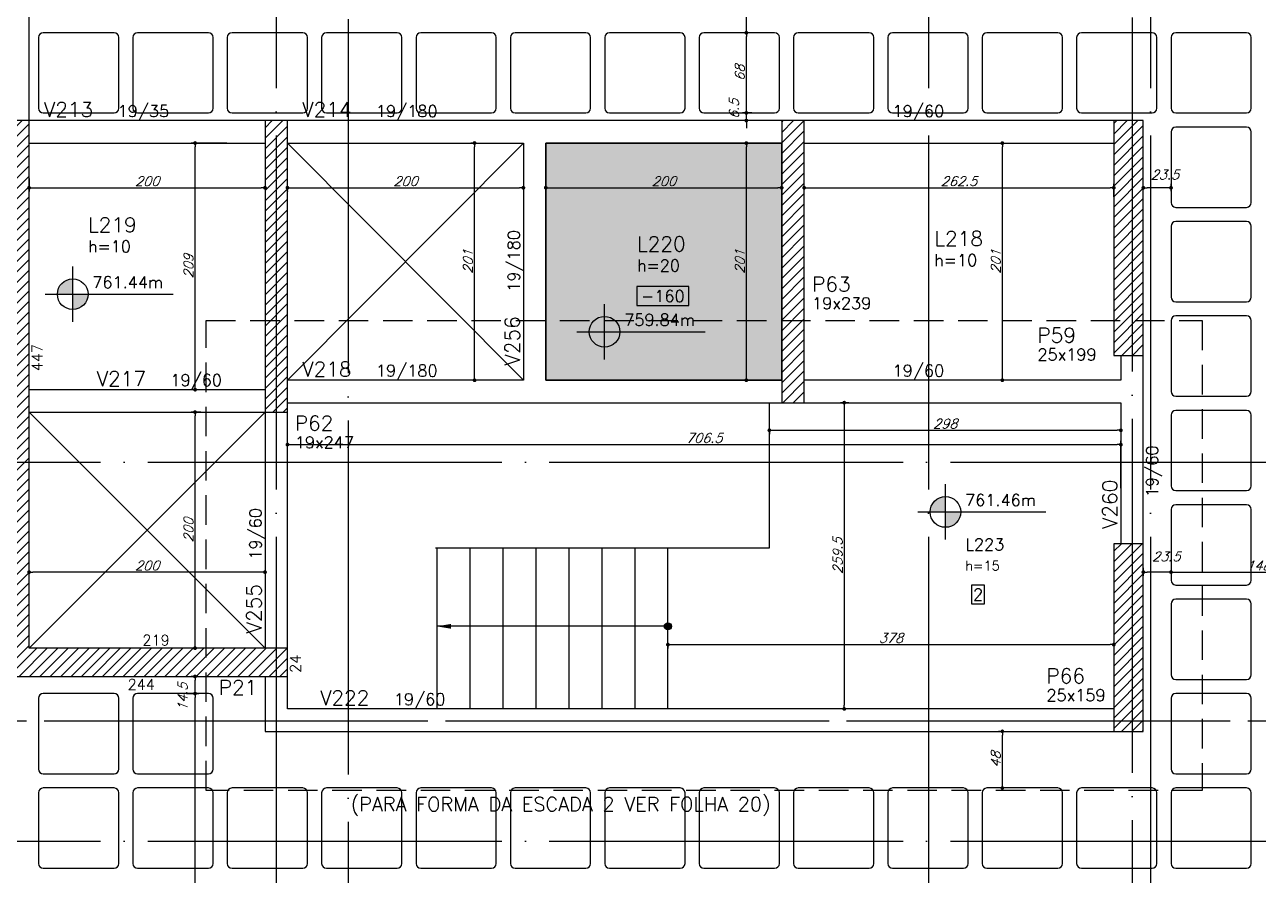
# Model space of a CAD drawing. Extents: x -4172 to 5483, y -2094 to 2406.
# Drawn here: x 1291 to 2337, y -146 to 575 of the extents above; entities that cross this region are included whole.
import ezdxf
from ezdxf.enums import TextEntityAlignment as Align

# ---------------------------------------------------------------- set-up
doc = ezdxf.new("R2010")
doc.units = 0
doc.header["$LTSCALE"] = 50
doc.header["$MEASUREMENT"] = 0
doc.linetypes.add('DASHED', pattern=[0.75, 0.5, -0.25])
doc.linetypes.add('EIXO', pattern=[6.8, 6, -0.4, 0, -0.4])
doc.layers.get('0').update_dxf_attribs({"linetype": 'CONTINUOUS'})
doc.layers.get('DEFPOINTS').update_dxf_attribs({"linetype": 'CONTINUOUS'})
for name, color, linetype in [('251', 5, 'CONTINUOUS'), ('F-AUX', 2, 'CONTINUOUS'), ('F-AUX-RED', 1, 'CONTINUOUS'), ('F-COTAS', 106, 'CONTINUOUS'), ('F-CUBETA', 1, 'CONTINUOUS'), ('F-DESNIVEL-8', 11, 'CONTINUOUS'), ('F-EIXO', 12, 'EIXO'), ('F-ESCADAS', 2, 'CONTINUOUS'), ('F-LAJES', 3, 'CONTINUOUS'), ('F-LAJES-DIM', 2, 'CONTINUOUS'), ('F-LAJES-NOME', 4, 'CONTINUOUS'), ('F-LAJES-R', 254, 'CONTINUOUS'), ('F-NÍVEL-PLANTA', 2, 'CONTINUOUS'), ('F-PILARES-DIM', 172, 'CONTINUOUS'), ('F-PILARES-HACH', 174, 'CONTINUOUS'), ('F-PILARES-NOME', 170, 'CONTINUOUS'), ('F-PILARES-S', 170, 'CONTINUOUS'), ('F-TEXTO', 6, 'CONTINUOUS'), ('F-VIGAS', 3, 'CONTINUOUS'), ('F-VIGAS-DIM', 2, 'CONTINUOUS'), ('F-VIGAS-NOME', 4, 'CONTINUOUS'), ('F-VÃO', 1, 'CONTINUOUS')]:
    doc.layers.add(name, color=color, linetype=linetype)
doc.styles.add('CP-TEXT-INCL', font='romans.shx', dxfattribs={"oblique": 20})
doc.styles.add('CP-TEXTO', font='romans.shx')
doc.styles.add('MCP', font='romans.shx')
doc.styles.add('ROMANS', font='romans.shx')
doc.dimstyles.new('CP-COTAS-50', dxfattribs={"dimscale": 0.64, "dimtxt": 12.5, "dimasz": 5, "dimexe": 5, "dimexo": 5, "dimgap": 2.5, "dimtad": 1, "dimdec": 1, "dimdsep": 46, "dimtxsty": 'CP-TEXT-INCL', "dimblk1": 'DOT', "dimblk2": 'DOT', "dimsah": 1, "dimcen": 9, "dimclrd": 256, "dimclre": 256, "dimclrt": 256, "dimadec": 0, "dimazin": 0, "dimtfac": 1, "dimtdec": 1, "dimtmove": 2, "dimatfit": 3, "dimldrblk": 'DOT', "dimfxl": 0, "dimtolj": 1, "dimarcsym": 0})

# ---------------------------------------------------------------- blocks, each defined once
blk = doc.blocks.new('_VAONER063650636500869008690')
at = {"layer": '251', "color": 1}
for p, q in [((30, 34), (-30, 34)), ((-34, 30), (-34, -30)), ((34, -30), (34, 30)), ((-30, -34), (30, -34))]:
    blk.add_line(p, q, dxfattribs=at)
for centre, start, end in [((-30, 30), 90, 180), ((30, 30), 0, 90), ((-30, -30), 180, 270), ((30, -30), 270, 0)]:
    blk.add_arc(centre, 4, start, end, dxfattribs=at)
blk = doc.blocks.new('*U5')
at = {"layer": 'F-LAJES-DIM', "color": 1}
blk.add_lwpolyline([(0, 0), (44, 0), (44, 16), (0, 16)], close=True, dxfattribs=at)
at = {"layer": 'F-LAJES-DIM', "style": 'MCP'}
blk.add_attdef('DIM', text='', height=10, dxfattribs=at).set_placement((22, 8), align=Align.MIDDLE_CENTER)
blk = doc.blocks.new('Nível - Planta')
at = {"layer": 'F-NÍVEL-PLANTA'}
h = blk.add_hatch(color=71, dxfattribs=at)
h.paths.add_polyline_path([(0, 0), (0, 0.26, 0.414214), (-0.26, 0)])
h.paths.add_polyline_path([(0.26, 0), (0, 0), (0, -0.26, 0.414214)])
for p, q in [((0, -0.469), (0, 0.469)), ((-0.469, 0), (1.704, 0))]:
    blk.add_line(p, q, dxfattribs=at)
blk.add_circle((0, 0), 0.26, dxfattribs=at)
at = {"layer": 'F-TEXTO', "color": 3, "style": 'MCP'}
blk.add_attdef('NÍVEL', (0.333, 0.102), '', height=0.2, dxfattribs=at)
blk = doc.blocks.new('*U21')
at = {"layer": 'F-EIXO'}
blk.add_line((0, 0), (0, -3476.4), dxfattribs=at)
at = {"layer": 'F-TEXTO', "style": 'ROMANS'}
blk.add_attdef('EIXO', text='', height=17.5, rotation=360, dxfattribs=at).set_placement((0, 28.2), align=Align.MIDDLE_CENTER)
blk = doc.blocks.new('*U24')
at = {"layer": 'F-EIXO'}
blk.add_line((0, 0), (7397, 0), dxfattribs=at)
at = {"layer": 'F-TEXTO', "style": 'ROMANS'}
blk.add_attdef('EIXO', text='', height=17.5, dxfattribs=at).set_placement((-28.2072, 0), align=Align.MIDDLE_CENTER)
blk = doc.blocks.new('*U46')
at = {"layer": 'F-EIXO'}
blk.add_line((0, 0), (0, -3377.9), dxfattribs=at)
at = {"layer": 'F-TEXTO', "style": 'ROMANS'}
blk.add_attdef('EIXO', text='', height=17.5, rotation=360, dxfattribs=at).set_placement((0, 28.2), align=Align.MIDDLE_CENTER)
blk = doc.blocks.new('*U32')
at = {"layer": 'F-EIXO'}
blk.add_line((0, 0), (7484.954, 0), dxfattribs=at)
at = {"layer": 'F-TEXTO', "style": 'ROMANS'}
blk.add_attdef('EIXO', text='', height=17.5, dxfattribs=at).set_placement((-28.2072, 0), align=Align.MIDDLE_CENTER)
blk = doc.blocks.new('*U35')
at = {"layer": 'F-EIXO'}
blk.add_line((0, 0), (0, -3377.9), dxfattribs=at)
at = {"layer": 'F-TEXTO', "style": 'ROMANS'}
blk.add_attdef('EIXO', text='', height=17.5, rotation=360, dxfattribs=at).set_placement((0, 28.2), align=Align.MIDDLE_CENTER)
blk = doc.blocks.new('*U39')
at = {"layer": 'F-EIXO'}
blk.add_line((0, 0), (0, -3377.9), dxfattribs=at)
at = {"layer": 'F-TEXTO', "style": 'ROMANS'}
blk.add_attdef('EIXO', text='', height=17.5, rotation=360, dxfattribs=at).set_placement((0, 28.2), align=Align.MIDDLE_CENTER)
blk = doc.blocks.new('*U36')
at = {"layer": 'F-EIXO'}
blk.add_line((0, 0), (7397, 0), dxfattribs=at)
at = {"layer": 'F-TEXTO', "style": 'ROMANS'}
blk.add_attdef('EIXO', text='', height=17.5, dxfattribs=at).set_placement((-28.2072, 0), align=Align.MIDDLE_CENTER)
blk = doc.blocks.new('*U37')
at = {"layer": 'F-EIXO'}
blk.add_line((0, 0), (0, -3477.9), dxfattribs=at)
at = {"layer": 'F-TEXTO', "style": 'ROMANS'}
blk.add_attdef('EIXO', text='', height=17.5, rotation=360, dxfattribs=at).set_placement((0, 28.2), align=Align.MIDDLE_CENTER)
blk = doc.blocks.new('_DOT')
at = {"color": 0, "linetype": 'ByBlock'}
blk.add_line((-0.5, 0), (-1, 0), dxfattribs=at)
at = {"color": 0, "linetype": 'ByBlock', "const_width": 0.5}
blk.add_lwpolyline([(-0.25, 0, 1), (0.25, 0, 1)], format="xyb", close=True, dxfattribs=at)
blk = doc.blocks.new('*D281')
at = {"layer": 'DEFPOINTS', "color": 0, "linetype": 'Continuous', "transparency": 16777216}
for p in [(2263, 116.7), (2411, 116.7), (2411, 110.9)]:
    blk.add_point(p, dxfattribs=at)
at = {"layer": 'F-COTAS', "linetype": 'Continuous', "lineweight": -2, "transparency": 16777216}
for p, q in [((2263, 113.5), (2263, 107.7)), ((2266.2, 110.9), (2407.8, 110.9)), ((2411, 113.5), (2411, 107.7))]:
    blk.add_line(p, q, dxfattribs=at)
at = {"layer": 'F-COTAS', "linetype": 'Continuous', "lineweight": -2, "transparency": 16777216, "xscale": 3.2, "yscale": 3.2, "zscale": 3.2, "rotation": 180}
blk.add_blockref('_DOT', (2263, 110.9), dxfattribs=at)
at = {"layer": 'F-COTAS', "linetype": 'Continuous', "lineweight": -2, "transparency": 16777216, "xscale": 3.2, "yscale": 3.2, "zscale": 3.2}
blk.add_blockref('_DOT', (2411, 110.9), dxfattribs=at)
at = {"layer": 'F-COTAS', "linetype": 'Continuous', "transparency": 16777216, "insert": (2337, 116.5), "char_height": 8, "attachment_point": 5, "style": 'CP-TEXT-INCL'}
blk.add_mtext('\\A1;148', dxfattribs=at)
blk = doc.blocks.new('*D282')
at = {"layer": 'DEFPOINTS', "color": 0, "linetype": 'Continuous', "transparency": 16777216}
for p in [(2239.5, 117.7), (2263, 117.7), (2239.5, 110.9)]:
    blk.add_point(p, dxfattribs=at)
at = {"layer": 'F-COTAS', "linetype": 'Continuous', "lineweight": -2, "transparency": 16777216}
for p, q in [((2239.5, 114.5), (2239.5, 107.7)), ((2259.8, 110.9), (2242.7, 110.9)), ((2263, 114.5), (2263, 107.7))]:
    blk.add_line(p, q, dxfattribs=at)
at = {"layer": 'F-COTAS', "linetype": 'Continuous', "lineweight": -2, "transparency": 16777216, "xscale": 3.2, "yscale": 3.2, "zscale": 3.2, "rotation": 180}
blk.add_blockref('_DOT', (2239.5, 110.9), dxfattribs=at)
at = {"layer": 'F-COTAS', "linetype": 'Continuous', "lineweight": -2, "transparency": 16777216, "xscale": 3.2, "yscale": 3.2, "zscale": 3.2}
blk.add_blockref('_DOT', (2263, 110.9), dxfattribs=at)
at = {"layer": 'F-COTAS', "linetype": 'Continuous', "transparency": 16777216, "insert": (2258.9, 124.2), "char_height": 8, "attachment_point": 5, "style": 'CP-TEXT-INCL'}
blk.add_mtext('\\A1;23.5', dxfattribs=at)
blk = doc.blocks.new('*D283')
at = {"layer": 'DEFPOINTS', "color": 0, "linetype": 'Continuous', "transparency": 16777216}
for p in [(1295, 110.9), (1295, 110.9), (1495, 110.9)]:
    blk.add_point(p, dxfattribs=at)
at = {"layer": 'F-COTAS', "linetype": 'Continuous', "lineweight": -2, "transparency": 16777216}
blk.add_line((1491.8, 110.9), (1298.2, 110.9), dxfattribs=at)
at = {"layer": 'F-COTAS', "linetype": 'Continuous', "lineweight": -2, "transparency": 16777216, "xscale": 3.2, "yscale": 3.2, "zscale": 3.2, "rotation": 180}
blk.add_blockref('_DOT', (1295, 110.9), dxfattribs=at)
at = {"layer": 'F-COTAS', "linetype": 'Continuous', "lineweight": -2, "transparency": 16777216, "xscale": 3.2, "yscale": 3.2, "zscale": 3.2}
blk.add_blockref('_DOT', (1495, 110.9), dxfattribs=at)
at = {"layer": 'F-COTAS', "linetype": 'Continuous', "transparency": 16777216, "insert": (1395, 116.5), "char_height": 8, "attachment_point": 5, "style": 'CP-TEXT-INCL'}
blk.add_mtext('\\A1;200', dxfattribs=at)
blk = doc.blocks.new('*D351')
at = {"layer": 'DEFPOINTS', "color": 0, "linetype": 'Continuous', "transparency": 16777216}
for p in [(2120, -24), (2121.4, -24), (2121.4, -72)]:
    blk.add_point(p, dxfattribs=at)
at = {"layer": 'F-COTAS', "linetype": 'Continuous', "lineweight": -2, "transparency": 16777216}
for p, q in [((2118.2, -24), (2116.8, -24)), ((2120, -68.8), (2120, -27.2)), ((2118.2, -72), (2116.8, -72))]:
    blk.add_line(p, q, dxfattribs=at)
at = {"layer": 'F-COTAS', "linetype": 'Continuous', "lineweight": -2, "transparency": 16777216, "xscale": 3.2, "yscale": 3.2, "zscale": 3.2}
for p, rotation in [((2120, -24), 90), ((2120, -72), 270)]:
    blk.add_blockref('_DOT', p, dxfattribs=dict(at, rotation=rotation))
at = {"layer": 'F-COTAS', "linetype": 'Continuous', "transparency": 16777216, "insert": (2114.4, -48), "char_height": 8, "attachment_point": 5, "rotation": 90, "style": 'CP-TEXT-INCL'}
blk.add_mtext('\\A1;48', dxfattribs=at)
blk = doc.blocks.new('*D352')
at = {"layer": 'DEFPOINTS', "color": 0, "linetype": 'Continuous', "transparency": 16777216}
for p in [(2120, 474.5), (2120, 474.5), (2120, 273.5)]:
    blk.add_point(p, dxfattribs=at)
at = {"layer": 'F-COTAS', "linetype": 'Continuous', "lineweight": -2, "transparency": 16777216}
blk.add_line((2120, 276.7), (2120, 471.3), dxfattribs=at)
at = {"layer": 'F-COTAS', "linetype": 'Continuous', "lineweight": -2, "transparency": 16777216, "xscale": 3.2, "yscale": 3.2, "zscale": 3.2}
for p, rotation in [((2120, 474.5), 90), ((2120, 273.5), 270)]:
    blk.add_blockref('_DOT', p, dxfattribs=dict(at, rotation=rotation))
at = {"layer": 'F-COTAS', "linetype": 'Continuous', "transparency": 16777216, "insert": (2114.4, 374), "char_height": 8, "attachment_point": 5, "rotation": 90, "style": 'CP-TEXT-INCL'}
blk.add_mtext('\\A1;201', dxfattribs=at)
blk = doc.blocks.new('*D353')
at = {"layer": 'DEFPOINTS', "color": 0, "linetype": 'Continuous', "transparency": 16777216}
for p in [(2239.5, 436.6), (2239.5, 430.4), (2263, 430.4)]:
    blk.add_point(p, dxfattribs=at)
at = {"layer": 'F-COTAS', "linetype": 'Continuous', "lineweight": -2, "transparency": 16777216}
for p, q in [((2239.5, 433.6), (2239.5, 439.8)), ((2263, 433.6), (2263, 439.8)), ((2259.8, 436.6), (2242.7, 436.6))]:
    blk.add_line(p, q, dxfattribs=at)
at = {"layer": 'F-COTAS', "linetype": 'Continuous', "lineweight": -2, "transparency": 16777216, "xscale": 3.2, "yscale": 3.2, "zscale": 3.2, "rotation": 180}
blk.add_blockref('_DOT', (2239.5, 436.6), dxfattribs=at)
at = {"layer": 'F-COTAS', "linetype": 'Continuous', "lineweight": -2, "transparency": 16777216, "xscale": 3.2, "yscale": 3.2, "zscale": 3.2}
blk.add_blockref('_DOT', (2263, 436.6), dxfattribs=at)
at = {"layer": 'F-COTAS', "linetype": 'Continuous', "transparency": 16777216, "insert": (2257.7, 447.7), "char_height": 8, "attachment_point": 5, "style": 'CP-TEXT-INCL'}
blk.add_mtext('\\A1;23.5', dxfattribs=at)
blk = doc.blocks.new('*D354')
at = {"layer": 'DEFPOINTS', "color": 0, "linetype": 'Continuous', "transparency": 16777216}
for p in [(2214.5, 436.6), (1952, 425.6), (2214.5, 425.6)]:
    blk.add_point(p, dxfattribs=at)
at = {"layer": 'F-COTAS', "linetype": 'Continuous', "lineweight": -2, "transparency": 16777216}
for p, q in [((1952, 428.8), (1952, 439.8)), ((2214.5, 428.8), (2214.5, 439.8)), ((1955.2, 436.6), (2211.3, 436.6))]:
    blk.add_line(p, q, dxfattribs=at)
at = {"layer": 'F-COTAS', "linetype": 'Continuous', "lineweight": -2, "transparency": 16777216, "xscale": 3.2, "yscale": 3.2, "zscale": 3.2, "rotation": 180}
blk.add_blockref('_DOT', (1952, 436.6), dxfattribs=at)
at = {"layer": 'F-COTAS', "linetype": 'Continuous', "lineweight": -2, "transparency": 16777216, "xscale": 3.2, "yscale": 3.2, "zscale": 3.2}
blk.add_blockref('_DOT', (2214.5, 436.6), dxfattribs=at)
at = {"layer": 'F-COTAS', "linetype": 'Continuous', "transparency": 16777216, "insert": (2083.2, 442.2), "char_height": 8, "attachment_point": 5, "style": 'CP-TEXT-INCL'}
blk.add_mtext('\\A1;262.5', dxfattribs=at)
blk = doc.blocks.new('*D355')
at = {"layer": 'DEFPOINTS', "color": 0, "linetype": 'Continuous', "transparency": 16777216}
for p in [(1933, 436.6), (1733, 422.5), (1933, 422.5)]:
    blk.add_point(p, dxfattribs=at)
at = {"layer": 'F-COTAS', "linetype": 'Continuous', "lineweight": -2, "transparency": 16777216}
for p, q in [((1733, 425.7), (1733, 439.8)), ((1933, 425.7), (1933, 439.8)), ((1736.2, 436.6), (1929.8, 436.6))]:
    blk.add_line(p, q, dxfattribs=at)
at = {"layer": 'F-COTAS', "linetype": 'Continuous', "lineweight": -2, "transparency": 16777216, "xscale": 3.2, "yscale": 3.2, "zscale": 3.2, "rotation": 180}
blk.add_blockref('_DOT', (1733, 436.6), dxfattribs=at)
at = {"layer": 'F-COTAS', "linetype": 'Continuous', "lineweight": -2, "transparency": 16777216, "xscale": 3.2, "yscale": 3.2, "zscale": 3.2}
blk.add_blockref('_DOT', (1933, 436.6), dxfattribs=at)
at = {"layer": 'F-COTAS', "linetype": 'Continuous', "transparency": 16777216, "insert": (1833, 442.2), "char_height": 8, "attachment_point": 5, "style": 'CP-TEXT-INCL'}
blk.add_mtext('\\A1;200', dxfattribs=at)
blk = doc.blocks.new('*D356')
at = {"layer": 'DEFPOINTS', "color": 0, "linetype": 'Continuous', "transparency": 16777216}
for p in [(1900.8, 474.5), (1903, 474.5), (1910.3, 273.5)]:
    blk.add_point(p, dxfattribs=at)
at = {"layer": 'F-COTAS', "linetype": 'Continuous', "lineweight": -2, "transparency": 16777216}
for p, q in [((1903, 276.7), (1903, 471.3)), ((1904, 474.5), (1906.2, 474.5)), ((1907.1, 273.5), (1899.8, 273.5))]:
    blk.add_line(p, q, dxfattribs=at)
at = {"layer": 'F-COTAS', "linetype": 'Continuous', "lineweight": -2, "transparency": 16777216, "xscale": 3.2, "yscale": 3.2, "zscale": 3.2}
for p, rotation in [((1903, 474.5), 90), ((1903, 273.5), 270)]:
    blk.add_blockref('_DOT', p, dxfattribs=dict(at, rotation=rotation))
at = {"layer": 'F-COTAS', "linetype": 'Continuous', "transparency": 16777216, "insert": (1897.4, 374), "char_height": 8, "attachment_point": 5, "rotation": 90, "style": 'CP-TEXT-INCL'}
blk.add_mtext('\\A1;201', dxfattribs=at)
blk = doc.blocks.new('*D357')
at = {"layer": 'DEFPOINTS', "color": 0, "linetype": 'Continuous', "transparency": 16777216}
for p in [(1514, 437.2), (1714, 437.2), (1714, 436.6)]:
    blk.add_point(p, dxfattribs=at)
at = {"layer": 'F-COTAS', "linetype": 'Continuous', "lineweight": -2, "transparency": 16777216}
for p, q in [((1514, 434), (1514, 433.4)), ((1517.2, 436.6), (1710.8, 436.6)), ((1714, 434), (1714, 433.4))]:
    blk.add_line(p, q, dxfattribs=at)
at = {"layer": 'F-COTAS', "linetype": 'Continuous', "lineweight": -2, "transparency": 16777216, "xscale": 3.2, "yscale": 3.2, "zscale": 3.2, "rotation": 180}
blk.add_blockref('_DOT', (1514, 436.6), dxfattribs=at)
at = {"layer": 'F-COTAS', "linetype": 'Continuous', "lineweight": -2, "transparency": 16777216, "xscale": 3.2, "yscale": 3.2, "zscale": 3.2}
blk.add_blockref('_DOT', (1714, 436.6), dxfattribs=at)
at = {"layer": 'F-COTAS', "linetype": 'Continuous', "transparency": 16777216, "insert": (1614, 442.2), "char_height": 8, "attachment_point": 5, "style": 'CP-TEXT-INCL'}
blk.add_mtext('\\A1;200', dxfattribs=at)
blk = doc.blocks.new('*D358')
at = {"layer": 'DEFPOINTS', "color": 0, "linetype": 'Continuous', "transparency": 16777216}
for p in [(1295, 447.8), (1495, 447.8), (1495, 436.6)]:
    blk.add_point(p, dxfattribs=at)
at = {"layer": 'F-COTAS', "linetype": 'Continuous', "lineweight": -2, "transparency": 16777216}
for p, q in [((1295, 444.6), (1295, 433.4)), ((1495, 444.6), (1495, 433.4)), ((1298.2, 436.6), (1491.8, 436.6))]:
    blk.add_line(p, q, dxfattribs=at)
at = {"layer": 'F-COTAS', "linetype": 'Continuous', "lineweight": -2, "transparency": 16777216, "xscale": 3.2, "yscale": 3.2, "zscale": 3.2, "rotation": 180}
blk.add_blockref('_DOT', (1295, 436.6), dxfattribs=at)
at = {"layer": 'F-COTAS', "linetype": 'Continuous', "lineweight": -2, "transparency": 16777216, "xscale": 3.2, "yscale": 3.2, "zscale": 3.2}
blk.add_blockref('_DOT', (1495, 436.6), dxfattribs=at)
at = {"layer": 'F-COTAS', "linetype": 'Continuous', "transparency": 16777216, "insert": (1395, 442.2), "char_height": 8, "attachment_point": 5, "style": 'CP-TEXT-INCL'}
blk.add_mtext('\\A1;200', dxfattribs=at)
blk = doc.blocks.new('*D359')
at = {"layer": 'DEFPOINTS', "color": 0, "linetype": 'Continuous', "transparency": 16777216}
for p in [(1435.7, 474.5), (1465.7, 474.5), (1465.7, 265.5)]:
    blk.add_point(p, dxfattribs=at)
at = {"layer": 'F-COTAS', "linetype": 'Continuous', "lineweight": -2, "transparency": 16777216}
for p, q in [((1462.5, 474.5), (1432.5, 474.5)), ((1435.7, 268.7), (1435.7, 471.3)), ((1462.5, 265.5), (1432.5, 265.5))]:
    blk.add_line(p, q, dxfattribs=at)
at = {"layer": 'F-COTAS', "linetype": 'Continuous', "lineweight": -2, "transparency": 16777216, "xscale": 3.2, "yscale": 3.2, "zscale": 3.2}
for p, rotation in [((1435.7, 474.5), 90), ((1435.7, 265.5), 270)]:
    blk.add_blockref('_DOT', p, dxfattribs=dict(at, rotation=rotation))
at = {"layer": 'F-COTAS', "linetype": 'Continuous', "transparency": 16777216, "insert": (1430.1, 370), "char_height": 8, "attachment_point": 5, "rotation": 90, "style": 'CP-TEXT-INCL'}
blk.add_mtext('\\A1;209', dxfattribs=at)
blk = doc.blocks.new('*D387')
at = {"layer": 'DEFPOINTS', "color": 0, "linetype": 'Continuous', "transparency": 16777216}
for p in [(1425.1, 8), (1435.7, 8), (1425.1, -380)]:
    blk.add_point(p, dxfattribs=at)
at = {"layer": 'F-COTAS', "linetype": 'Continuous', "lineweight": -2, "transparency": 16777216}
for p, q in [((1428.3, 8), (1438.9, 8)), ((1435.7, -376.8), (1435.7, 4.8)), ((1428.3, -380), (1438.9, -380))]:
    blk.add_line(p, q, dxfattribs=at)
at = {"layer": 'F-COTAS', "linetype": 'Continuous', "lineweight": -2, "transparency": 16777216, "xscale": 3.2, "yscale": 3.2, "zscale": 3.2}
for p, rotation in [((1435.7, 8), 90), ((1435.7, -380), 270)]:
    blk.add_blockref('_DOT', p, dxfattribs=dict(at, rotation=rotation))
at = {"layer": 'F-COTAS', "linetype": 'Continuous', "transparency": 16777216, "insert": (1430.1, -186), "char_height": 8, "attachment_point": 5, "rotation": 90, "style": 'CP-TEXT-INCL'}
blk.add_mtext('\\A1;388', dxfattribs=at)
blk = doc.blocks.new('*D388')
at = {"layer": 'DEFPOINTS', "color": 0, "linetype": 'Continuous', "transparency": 16777216}
for p in [(1435.7, 22.5), (1441.3, 22.5), (1441.3, 8)]:
    blk.add_point(p, dxfattribs=at)
at = {"layer": 'F-COTAS', "linetype": 'Continuous', "lineweight": -2, "transparency": 16777216}
for p, q in [((1438.1, 22.5), (1432.5, 22.5)), ((1435.7, 11.2), (1435.7, 19.3)), ((1438.1, 8), (1432.5, 8))]:
    blk.add_line(p, q, dxfattribs=at)
at = {"layer": 'F-COTAS', "linetype": 'Continuous', "lineweight": -2, "transparency": 16777216, "xscale": 3.2, "yscale": 3.2, "zscale": 3.2}
for p, rotation in [((1435.7, 22.5), 90), ((1435.7, 8), 270)]:
    blk.add_blockref('_DOT', p, dxfattribs=dict(at, rotation=rotation))
at = {"layer": 'F-COTAS', "linetype": 'Continuous', "transparency": 16777216, "insert": (1425.2, 5.1), "char_height": 8, "attachment_point": 5, "rotation": 90, "style": 'CP-TEXT-INCL'}
blk.add_mtext('\\A1;14.5', dxfattribs=at)
blk = doc.blocks.new('*D389')
at = {"layer": 'DEFPOINTS', "color": 0, "linetype": 'Continuous', "transparency": 16777216}
for p in [(1435.7, 246.5), (1443.9, 246.5), (1443.9, 46.5)]:
    blk.add_point(p, dxfattribs=at)
at = {"layer": 'F-COTAS', "linetype": 'Continuous', "lineweight": -2, "transparency": 16777216}
for p, q in [((1440.7, 246.5), (1432.5, 246.5)), ((1435.7, 49.7), (1435.7, 243.3)), ((1440.7, 46.5), (1432.5, 46.5))]:
    blk.add_line(p, q, dxfattribs=at)
at = {"layer": 'F-COTAS', "linetype": 'Continuous', "lineweight": -2, "transparency": 16777216, "xscale": 3.2, "yscale": 3.2, "zscale": 3.2}
for p, rotation in [((1435.7, 246.5), 90), ((1435.7, 46.5), 270)]:
    blk.add_blockref('_DOT', p, dxfattribs=dict(at, rotation=rotation))
at = {"layer": 'F-COTAS', "linetype": 'Continuous', "transparency": 16777216, "insert": (1430.1, 146.5), "char_height": 8, "attachment_point": 5, "rotation": 90, "style": 'CP-TEXT-INCL'}
blk.add_mtext('\\A1;200', dxfattribs=at)
blk = doc.blocks.new('*D390')
at = {"layer": 'DEFPOINTS', "color": 0, "linetype": 'Continuous', "transparency": 16777216}
for p in [(1672.6, 474.5), (1675.9, 474.5), (1675.9, 273.5)]:
    blk.add_point(p, dxfattribs=at)
at = {"layer": 'F-COTAS', "linetype": 'Continuous', "lineweight": -2, "transparency": 16777216}
for p, q in [((1672.7, 474.5), (1669.4, 474.5)), ((1672.6, 276.7), (1672.6, 471.3)), ((1672.7, 273.5), (1669.4, 273.5))]:
    blk.add_line(p, q, dxfattribs=at)
at = {"layer": 'F-COTAS', "linetype": 'Continuous', "lineweight": -2, "transparency": 16777216, "xscale": 3.2, "yscale": 3.2, "zscale": 3.2}
for p, rotation in [((1672.6, 474.5), 90), ((1672.6, 273.5), 270)]:
    blk.add_blockref('_DOT', p, dxfattribs=dict(at, rotation=rotation))
at = {"layer": 'F-COTAS', "linetype": 'Continuous', "transparency": 16777216, "insert": (1667, 374), "char_height": 8, "attachment_point": 5, "rotation": 90, "style": 'CP-TEXT-INCL'}
blk.add_mtext('\\A1;201', dxfattribs=at)
blk = doc.blocks.new('*D391')
at = {"layer": 'DEFPOINTS', "color": 0, "linetype": 'Continuous', "transparency": 16777216}
for p in [(1903, 500), (1910.8, 500), (1910.8, 493.5)]:
    blk.add_point(p, dxfattribs=at)
at = {"layer": 'F-COTAS', "linetype": 'Continuous', "lineweight": -2, "transparency": 16777216}
for p, q in [((1903, 503.2), (1903, 506.4)), ((1907.6, 500), (1899.8, 500)), ((1907.6, 493.5), (1899.8, 493.5)), ((1903, 493.5), (1903, 500)), ((1903, 490.3), (1903, 487.1))]:
    blk.add_line(p, q, dxfattribs=at)
at = {"layer": 'F-COTAS', "linetype": 'Continuous', "lineweight": -2, "transparency": 16777216, "xscale": 3.2, "yscale": 3.2, "zscale": 3.2}
for p, rotation in [((1903, 500), 270), ((1903, 493.5), 90)]:
    blk.add_blockref('_DOT', p, dxfattribs=dict(at, rotation=rotation))
at = {"layer": 'F-COTAS', "linetype": 'Continuous', "transparency": 16777216, "insert": (1892.5, 503.4), "char_height": 8, "attachment_point": 5, "rotation": 90, "style": 'CP-TEXT-INCL'}
blk.add_mtext('\\A1;6.5', dxfattribs=at)
blk = doc.blocks.new('*D392')
at = {"layer": 'DEFPOINTS', "color": 0, "linetype": 'Continuous', "transparency": 16777216}
for p in [(1903, 568), (1906.8, 568), (1906.8, 500)]:
    blk.add_point(p, dxfattribs=at)
at = {"layer": 'F-COTAS', "linetype": 'Continuous', "lineweight": -2, "transparency": 16777216}
for p, q in [((1903.6, 568), (1899.8, 568)), ((1903, 503.2), (1903, 564.8)), ((1903.6, 500), (1899.8, 500))]:
    blk.add_line(p, q, dxfattribs=at)
at = {"layer": 'F-COTAS', "linetype": 'Continuous', "lineweight": -2, "transparency": 16777216, "xscale": 3.2, "yscale": 3.2, "zscale": 3.2}
for p, rotation in [((1903, 568), 90), ((1903, 500), 270)]:
    blk.add_blockref('_DOT', p, dxfattribs=dict(at, rotation=rotation))
at = {"layer": 'F-COTAS', "linetype": 'Continuous', "transparency": 16777216, "insert": (1897.4, 534), "char_height": 8, "attachment_point": 5, "rotation": 90, "style": 'CP-TEXT-INCL'}
blk.add_mtext('\\A1;68', dxfattribs=at)
blk = doc.blocks.new('*D393')
at = {"layer": 'DEFPOINTS', "color": 0, "linetype": 'Continuous', "transparency": 16777216}
for p in [(1903, 645.5), (1911.5, 645.5), (1911.5, 568)]:
    blk.add_point(p, dxfattribs=at)
at = {"layer": 'F-COTAS', "linetype": 'Continuous', "lineweight": -2, "transparency": 16777216}
for p, q in [((1908.3, 645.5), (1899.8, 645.5)), ((1903, 571.2), (1903, 642.3)), ((1908.3, 568), (1899.8, 568))]:
    blk.add_line(p, q, dxfattribs=at)
at = {"layer": 'F-COTAS', "linetype": 'Continuous', "lineweight": -2, "transparency": 16777216, "xscale": 3.2, "yscale": 3.2, "zscale": 3.2}
for p, rotation in [((1903, 645.5), 90), ((1903, 568), 270)]:
    blk.add_blockref('_DOT', p, dxfattribs=dict(at, rotation=rotation))
at = {"layer": 'F-COTAS', "linetype": 'Continuous', "transparency": 16777216, "insert": (1897.4, 606.7), "char_height": 8, "attachment_point": 5, "rotation": 90, "style": 'CP-TEXT-INCL'}
blk.add_mtext('\\A1;77.5', dxfattribs=at)
blk = doc.blocks.new('*U7')
at = {"layer": 'F-LAJES-DIM', "color": 1}
blk.add_lwpolyline([(0, 0), (11, 0), (11, 16), (0, 16)], close=True, dxfattribs=at)
at = {"layer": 'F-LAJES-DIM', "style": 'MCP'}
blk.add_attdef('DIM', text='', height=10, dxfattribs=at).set_placement((5.5, 8), align=Align.MIDDLE_CENTER)
blk = doc.blocks.new('*D432')
at = {"layer": 'DEFPOINTS', "color": 0, "linetype": 'Continuous', "transparency": 16777216}
for p in [(2220.5, 219), (1514, 179), (2220.5, 179)]:
    blk.add_point(p, dxfattribs=at)
at = {"layer": 'F-COTAS', "linetype": 'Continuous', "lineweight": -2, "transparency": 16777216}
for p, q in [((1514, 182.2), (1514, 222.2)), ((2220.5, 182.2), (2220.5, 222.2)), ((1517.2, 219), (2217.3, 219))]:
    blk.add_line(p, q, dxfattribs=at)
at = {"layer": 'F-COTAS', "linetype": 'Continuous', "lineweight": -2, "transparency": 16777216, "xscale": 3.2, "yscale": 3.2, "zscale": 3.2, "rotation": 180}
blk.add_blockref('_DOT', (1514, 219), dxfattribs=at)
at = {"layer": 'F-COTAS', "linetype": 'Continuous', "lineweight": -2, "transparency": 16777216, "xscale": 3.2, "yscale": 3.2, "zscale": 3.2}
blk.add_blockref('_DOT', (2220.5, 219), dxfattribs=at)
at = {"layer": 'F-COTAS', "linetype": 'Continuous', "transparency": 16777216, "insert": (1867.25, 224.6), "char_height": 8, "attachment_point": 5, "style": 'CP-TEXT-INCL'}
blk.add_mtext('\\A1;706.5', dxfattribs=at)
blk = doc.blocks.new('*D433')
at = {"layer": 'DEFPOINTS', "color": 0, "linetype": 'Continuous', "transparency": 16777216}
for p in [(1993, 254.5), (1986, -5), (1993, -5)]:
    blk.add_point(p, dxfattribs=at)
at = {"layer": 'F-COTAS', "linetype": 'Continuous', "lineweight": -2, "transparency": 16777216}
for p, q in [((1989.8, 254.5), (1982.8, 254.5)), ((1986, 251.3), (1986, -1.8)), ((1989.8, -5), (1982.8, -5))]:
    blk.add_line(p, q, dxfattribs=at)
at = {"layer": 'F-COTAS', "linetype": 'Continuous', "lineweight": -2, "transparency": 16777216, "xscale": 3.2, "yscale": 3.2, "zscale": 3.2}
for p, rotation in [((1986, 254.5), 90), ((1986, -5), 270)]:
    blk.add_blockref('_DOT', p, dxfattribs=dict(at, rotation=rotation))
at = {"layer": 'F-COTAS', "linetype": 'Continuous', "transparency": 16777216, "insert": (1980.4, 124.75), "char_height": 8, "attachment_point": 5, "rotation": 90, "style": 'CP-TEXT-INCL'}
blk.add_mtext('\\A1;259.5', dxfattribs=at)
blk = doc.blocks.new('*D451')
at = {"layer": 'DEFPOINTS', "color": 0, "transparency": 16777216}
for p in [(1836.5, 52.1), (2214.5, 52.1), (2214.5, 49.5)]:
    blk.add_point(p, dxfattribs=at)
at = {"layer": 'F-COTAS', "lineweight": -2, "transparency": 16777216}
for p, q in [((1836.5, 49.5), (1836.5, 46.3)), ((1839.7, 49.5), (2211.3, 49.5)), ((2214.5, 49.5), (2214.5, 46.3))]:
    blk.add_line(p, q, dxfattribs=at)
at = {"layer": 'F-COTAS', "lineweight": -2, "transparency": 16777216, "xscale": 3.2, "yscale": 3.2, "zscale": 3.2, "rotation": 180}
blk.add_blockref('_DOT', (1836.5, 49.5), dxfattribs=at)
at = {"layer": 'F-COTAS', "lineweight": -2, "transparency": 16777216, "xscale": 3.2, "yscale": 3.2, "zscale": 3.2}
blk.add_blockref('_DOT', (2214.5, 49.5), dxfattribs=at)
at = {"layer": 'F-COTAS', "transparency": 16777216, "insert": (2025.5, 55.1), "char_height": 8, "attachment_point": 5, "style": 'CP-TEXT-INCL'}
blk.add_mtext('\\A1;378', dxfattribs=at)
blk = doc.blocks.new('*D452')
at = {"layer": 'DEFPOINTS', "color": 0, "transparency": 16777216}
for p in [(1922.5, 233), (2220.5, 233), (2220.5, 231.1)]:
    blk.add_point(p, dxfattribs=at)
at = {"layer": 'F-COTAS', "lineweight": -2, "transparency": 16777216}
for p, q in [((1922.5, 231.1), (1922.5, 227.9)), ((1925.7, 231.1), (2217.3, 231.1)), ((2220.5, 231.1), (2220.5, 227.9))]:
    blk.add_line(p, q, dxfattribs=at)
at = {"layer": 'F-COTAS', "lineweight": -2, "transparency": 16777216, "xscale": 3.2, "yscale": 3.2, "zscale": 3.2, "rotation": 180}
blk.add_blockref('_DOT', (1922.5, 231.1), dxfattribs=at)
at = {"layer": 'F-COTAS', "lineweight": -2, "transparency": 16777216, "xscale": 3.2, "yscale": 3.2, "zscale": 3.2}
blk.add_blockref('_DOT', (2220.5, 231.1), dxfattribs=at)
at = {"layer": 'F-COTAS', "transparency": 16777216, "insert": (2071.5, 236.7), "char_height": 8, "attachment_point": 5, "style": 'CP-TEXT-INCL'}
blk.add_mtext('\\A1;298', dxfattribs=at)

msp = doc.modelspace()

# ---------------------------------------------------------------- hatches: boundary and pattern name
at = {"layer": 'F-AUX'}
h = msp.add_hatch(color=1, dxfattribs=at)
edge = h.paths.add_edge_path()
edge.add_arc((1836.5, 65), 3, 0, 360)
at = {"layer": 'F-PILARES-HACH', "linetype": 'Continuous'}
h = msp.add_hatch(dxfattribs=at)
h.set_pattern_fill('ANSI31', color=256, scale=50, style=0)
h.paths.add_polyline_path([(1270, 22.5), (1514, 22.5), (1514, 46.5), (1295, 46.5), (1295, 493.5), (1270, 493.5)], flags=16)
h = msp.add_hatch(dxfattribs=at)
h.set_pattern_fill('ANSI31', color=256, scale=50, style=0)
h.paths.add_polyline_path([(1495, 246.5), (1514, 246.5), (1514, 493.5), (1495, 493.5)], flags=16)
h = msp.add_hatch(dxfattribs=at)
h.set_pattern_fill('ANSI31', color=256, scale=50, style=0)
h.paths.add_polyline_path([(1933, 254.5), (1952, 254.5), (1952, 493.5), (1933, 493.5)], flags=16)
h = msp.add_hatch(dxfattribs=at)
h.set_pattern_fill('ANSI31', color=256, scale=50, style=0)
h.paths.add_polyline_path([(2214.5, 294.5), (2239.5, 294.5), (2239.5, 493.5), (2214.5, 493.5)], flags=16)
h = msp.add_hatch(dxfattribs=at)
h.set_pattern_fill('ANSI31', color=256, scale=50, style=0)
h.paths.add_polyline_path([(2214.5, -24), (2239.5, -24), (2239.5, 135), (2214.5, 135)], flags=16)

# ---------------------------------------------------------------- linework, layer by layer
at = {"layer": 'F-AUX', "color": 1}
msp.add_circle((1836.5, 65), 3, dxfattribs=at)
at = {"layer": 'F-AUX-RED', "color": 4, "linetype": 'DASHED'}
msp.add_lwpolyline([(1445, -74), (1445, 324), (2289.5, 324), (2289.5, -74), (1445, -74)], dxfattribs=at)
at = {"layer": 'F-AUX-RED'}
msp.add_lwpolyline([(1836.5, 65), (1640.5, 65)], dxfattribs=at)
msp.add_solid([(1652.5, 67), (1640.5, 65), (1652.5, 63)], dxfattribs=at)
at = {"layer": 'F-DESNIVEL-8', "linetype": 'Continuous'}
for points in [[(1933, 474.5), (1733, 474.5), (1733, 273.5)], [(1933, 474.5), (1733, 273.5), (1933, 474.5)], [(1933, 474.5), (1733, 273.5), (1933, 273.5)], [(1933, 474.5), (1933, 273.5), (1933, 474.5)]]:
    msp.add_solid(points, dxfattribs=at)
at = {"layer": 'F-EIXO'}
msp.add_line((-3768.53, -15), (3691.239, -15), dxfattribs=at)
at = {"layer": 'F-ESCADAS', "linetype": 'Continuous'}
for points in [[(1639.592, 131.5), (1836.5, 131.5)], [(1640.5, 131.5), (1640.5, -5)], [(1668.5, 131.5), (1668.5, -5)], [(1696.5, 131.5), (1696.5, -5)], [(1724.5, 131.5), (1724.5, -5)], [(1752.5, 131.5), (1752.5, -5)], [(1780.5, 131.5), (1780.5, -5)], [(1808.5, 131.5), (1808.5, -5)]]:
    msp.add_lwpolyline(points, dxfattribs=at)
at = {"layer": 'F-LAJES', "linetype": 'Continuous'}
msp.add_lwpolyline([(2214.5, -5), (1836.5, -5), (1836.5, 131.5), (1922.5, 131.5), (1922.5, 254.5), (2220.5, 254.5), (2220.5, 135), (2214.5, 135), (2214.5, -5)], dxfattribs=at)
at = {"layer": 'F-LAJES-R', "linetype": 'Continuous'}
msp.add_lwpolyline([(1933, 474.5), (1733, 474.5), (1733, 273.5), (1933, 273.5), (1933, 474.5)], dxfattribs=at)
at = {"layer": 'F-PILARES-S', "linetype": 'Continuous'}
for points in [[(1270, 22.5), (1514, 22.5), (1514, 46.5), (1295, 46.5), (1295, 493.5), (1270, 493.5), (1270, 22.5)], [(1495, 246.5), (1514, 246.5), (1514, 493.5), (1495, 493.5), (1495, 246.5)], [(1933, 254.5), (1952, 254.5), (1952, 493.5), (1933, 493.5), (1933, 254.5)], [(2214.5, 294.5), (2239.5, 294.5), (2239.5, 493.5), (2214.5, 493.5), (2214.5, 294.5)], [(2214.5, -24), (2239.5, -24), (2239.5, 135), (2214.5, 135), (2214.5, -24)]]:
    msp.add_lwpolyline(points, dxfattribs=at)
at = {"layer": 'F-VIGAS'}
for points in [[(1295, 493.5), (1295, 655)], [(1495, 493.5), (1295, 493.5)], [(1723.5, 493.5), (1514, 493.5)], [(1933, 493.5), (1723.5, 493.5)], [(2214.5, 493.5), (1952, 493.5)], [(1295, 474.5), (1495, 474.5)], [(1514, 474.5), (1714, 474.5)], [(1714, 474.5), (1714, 273.5)], [(1733, 474.5), (1933, 474.5)], [(1733, 273.5), (1733, 474.5)], [(1952, 474.5), (2214.5, 474.5)], [(2220.5, 294.5), (2220.5, 273.5)], [(2239.5, 264), (2239.5, 294.5)], [(1714, 273.5), (1514, 273.5)], [(1933, 273.5), (1733, 273.5)], [(2220.5, 273.5), (1952, 273.5)], [(1495, 265.5), (1295, 265.5)], [(2239.5, 135), (2239.5, 264)], [(1514, 254.5), (1723.5, 254.5)], [(1723.5, 254.5), (1933, 254.5)], [(1952, 254.5), (2220.5, 254.5)], [(2220.5, 254.5), (2220.5, 135)], [(1295, 246.5), (1495, 246.5)], [(1495, 246.5), (1495, 46.5)], [(1514, 46.5), (1514, 246.5)], [(1495, 22.5), (1495, -24)], [(1514, -5), (1514, 22.5)], [(2214.5, -5), (1514, -5)], [(1495, -24), (2214.5, -24)]]:
    msp.add_lwpolyline(points, dxfattribs=at)
at = {"layer": 'F-VÃO'}
for p, q in [((1514, 273.5), (1714, 474.5)), ((1514, 474.5), (1714, 273.5)), ((1295, 46.5), (1495, 246.5)), ((1295, 246.5), (1495, 46.5))]:
    msp.add_line(p, q, dxfattribs=at)

# ---------------------------------------------------------------- block references
at = {"layer": 'F-CUBETA'}
for p in [(1337, 534), (1417, 534), (1497, 534), (1577, 534), (1657, 534), (1737, 534), (1817, 534), (1897, 534), (1977, 534), (2057, 534), (2137, 534), (2217, 534), (2297, 534), (2297, 454), (2297, 374), (2297, 294), (2297, 214), (2297, 134), (2297, 54), (1337, -26), (1417, -26), (2297, -26), (1337, -106), (1417, -106), (1497, -106), (1577, -106), (1657, -106), (1737, -106), (1817, -106), (1897, -106), (1977, -106), (2057, -106), (2137, -106), (2217, -106), (2297, -106)]:
    msp.add_blockref('_VAONER063650636500869008690', p, dxfattribs=at)
at = {"layer": 'F-EIXO', "linetype": 'Continuous'}
for name, p in [('*U37', (2230, 1941.357)), ('*U21', (1565.5, 1939.842)), ('*U46', (1504.5, 1841.357)), ('*U35', (2057.5, 1841.357)), ('*U39', (2245.5, 1841.357)), ('*U36', (-3705.761, 204)), ('*U32', (-3793.715, -15)), ('*U24', (-3705.761, -117))]:
    msp.add_blockref(name, p, dxfattribs=at)
at = {"layer": 'F-LAJES-DIM', "linetype": 'Continuous'}
for name, p, values in [('*U5', (1810.308, 336.832), {'DIM': '-160'}), ('*U7', (2093.932, 83.93), {'DIM': '2'})]:
    msp.add_blockref(name, p, dxfattribs=at).add_auto_attribs(values)
at = {"layer": 'F-NÍVEL-PLANTA', "linetype": 'Continuous', "xscale": 50, "yscale": 50, "zscale": 50}
for p, values in [((1331.964, 346.428), {'NÍVEL': '761.44m'}), ((1782.823, 314.571), {'NÍVEL': '759.84m'}), ((2071.79, 161.877), {'NÍVEL': '761.46m'})]:
    msp.add_blockref('Nível - Planta', p, dxfattribs=at).add_auto_attribs(values)

# ---------------------------------------------------------------- texts
at = {"layer": 'F-LAJES-DIM', "linetype": 'Continuous', "style": 'MCP'}
for s, height, p in [('h=10', 10, (1344.933, 381.908)), ('h=10', 10, (2062.284, 370.274)), ('h=20', 10, (1810.308, 365.732)), ('h=15', 8, (2088.652, 112.353))]:
    msp.add_text(s, height=height, dxfattribs=at).set_placement(p)
at = {"layer": 'F-LAJES-NOME', "linetype": 'Continuous', "style": 'MCP'}
for s, height, p in [('L219', 12.5, (1344.933, 398.908)), ('L218', 12.5, (2062.284, 387.274)), ('L220', 12.5, (1810.308, 382.732)), ('L223', 10, (2088.652, 129.353))]:
    msp.add_text(s, height=height, dxfattribs=at).set_placement(p)
at = {"layer": 'F-PILARES-DIM', "linetype": 'Continuous', "style": 'MCP'}
for s, height, p in [('19x239', 10, (1958.739, 333.724)), ('25x199', 10, (2149.757, 290.34)), ('19x247', 10, (1520.25, 215.875)), ('219', 9, (1391, 48.75)), ('244', 9, (1378.5, 11.25)), ('25x159', 10, (2157.385, 1.662))]:
    msp.add_text(s, height=height, dxfattribs=at).set_placement(p)
for s, p in [('447', (1306.25, 281.042)), ('24', (1525.25, 25.5))]:
    msp.add_text(s, height=9, rotation=90, dxfattribs=at).set_placement(p)
at = {"layer": 'F-PILARES-NOME', "linetype": 'Continuous', "style": 'MCP'}
for s, p in [('P63', (1958.739, 348.724)), ('P59', (2149.757, 305.34)), ('P62', (1520.25, 230.875)), ('P66', (2157.385, 16.662)), ('P21', (1455.757, 6.875))]:
    msp.add_text(s, height=12.5, dxfattribs=at).set_placement(p)
at = {"layer": 'F-TEXTO', "color": 3, "insert": (1429.282, -79.642), "char_height": 12, "width": 687.52044, "attachment_point": 1, "style": 'CP-TEXTO'}
msp.add_mtext('\\pi138.33165;(PARA FORMA DA ESCADA 2 VER FOLHA 20)', dxfattribs=at)
at = {"layer": 'F-VIGAS-DIM', "linetype": 'Continuous', "style": 'MCP'}
for s, p in [('19/35', (1370, 496.625)), ('19/180', (1589, 496.625)), ('19/60', (2027, 496.625)), ('19/180', (1589, 276.625)), ('19/60', (2027, 276.625)), ('19/60', (1414.784, 268.625)), ('19/60', (1604.162, -1.875))]:
    msp.add_text(s, height=10, dxfattribs=at).set_placement(p)
for s, p in [('19/180', (1710.875, 348.5)), ('19/60', (2252, 174.5)), ('19/60', (1491.875, 121.5))]:
    msp.add_text(s, height=10, rotation=90, dxfattribs=at).set_placement(p)
at = {"layer": 'F-VIGAS-NOME', "linetype": 'Continuous', "style": 'MCP'}
for s, p in [('V213', (1307.5, 496.625)), ('V214', (1526.5, 496.625)), ('V218', (1526.5, 276.625)), ('V217', (1352.284, 268.625)), ('V222', (1541.662, -1.875))]:
    msp.add_text(s, height=12.5, dxfattribs=at).set_placement(p)
for s, p in [('V256', (1710.875, 286)), ('V260', (2217.375, 147.5)), ('V255', (1491.875, 59))]:
    msp.add_text(s, height=12.5, rotation=90, dxfattribs=at).set_placement(p)

# ---------------------------------------------------------------- dimensions: what is measured, and where the dimension line sits
at = {"layer": 'F-COTAS', "linetype": 'Continuous'}
for base, p1, p2, picture, middle in [((1903.03, 645.5), (1911.459, 568), (1911.459, 645.5), '*D393', (1897.43, 606.75)), ((1903.03, 568), (1906.759, 500), (1906.759, 568), '*D392', (1897.43, 534)), ((1435.661, 474.5), (1465.743, 265.5), (1465.743, 474.5), '*D359', (1430.061, 370)), ((1672.614, 474.5), (1675.883, 273.5), (1675.883, 474.5), '*D390', (1667.014, 374)), ((1903.03, 474.5), (1910.288, 273.5), (1900.762, 474.5), '*D356', (1897.43, 374)), ((2119.956, 474.5), (2119.956, 273.5), (2119.956, 474.5), '*D352', (2114.356, 374)), ((1986, -5), (1993, 254.5), (1993, -5), '*D433', (1980.4, 124.75)), ((1435.661, 246.5), (1443.904, 46.5), (1443.904, 246.5), '*D389', (1430.061, 146.5)), ((1435.661, 8), (1425.116, -380), (1425.116, 8), '*D387', (1430.061, -186)), ((2119.956, -24), (2121.373, -72), (2121.373, -24), '*D351', (2114.356, -48))]:
    dim = msp.add_linear_dim(base=base, p1=p1, p2=p2, angle=90, dimstyle='CP-COTAS-50', override={"dimfxl": 7.5}, dxfattribs=at)
    dim.commit()
    dim.dimension.update_dxf_attribs({"geometry": picture, "text_midpoint": middle})
for base, p1, p2, picture, middle in [((1903.03, 500), (1910.848, 493.5), (1910.848, 500), '*D391', (1892.487, 503.44)), ((1435.661, 22.5), (1441.311, 8), (1441.311, 22.5), '*D388', (1425.233, 5.06))]:
    dim = msp.add_linear_dim(base=base, p1=p1, p2=p2, angle=90, dimstyle='CP-COTAS-50', override={"dimfxl": 7.5}, dxfattribs=at)
    dim.commit()
    dim.dimension.update_dxf_attribs({"geometry": picture, "text_midpoint": middle, "dimtype": 160})
for base, p1, p2, picture, middle in [((2239.5, 436.551), (2263, 430.377), (2239.5, 430.377), '*D353', (2257.717, 447.732)), ((2239.5, 110.884), (2263, 117.722), (2239.5, 117.722), '*D282', (2258.878, 124.185))]:
    dim = msp.add_linear_dim(base=base, p1=p1, p2=p2, dimstyle='CP-COTAS-50', override={"dimfxl": 7.5}, dxfattribs=at)
    dim.commit()
    dim.dimension.update_dxf_attribs({"geometry": picture, "text_midpoint": middle, "dimtype": 160})
for base, p1, p2, picture, middle in [((1495, 436.551), (1295, 447.75), (1495, 447.75), '*D358', (1395, 442.151)), ((1714, 436.551), (1514, 437.22), (1714, 437.22), '*D357', (1614, 442.151)), ((1933, 436.551), (1733, 422.542), (1933, 422.542), '*D355', (1833, 442.151)), ((2214.5, 436.551), (1952, 425.618), (2214.5, 425.618), '*D354', (2083.25, 442.151)), ((2220.5, 219), (1514, 179), (2220.5, 179), '*D432', (1867.25, 224.6)), ((1295, 110.884), (1495, 110.884), (1295, 110.884), '*D283', (1395, 116.484)), ((2411, 110.884), (2263, 116.679), (2411, 116.679), '*D281', (2337, 116.484))]:
    dim = msp.add_linear_dim(base=base, p1=p1, p2=p2, dimstyle='CP-COTAS-50', override={"dimfxl": 7.5}, dxfattribs=at)
    dim.commit()
    dim.dimension.update_dxf_attribs({"geometry": picture, "text_midpoint": middle})
at = {"layer": 'F-COTAS'}
for base, p1, p2, picture, middle in [((2220.5, 231.061), (1922.5, 233.049), (2220.5, 233.049), '*D452', (2071.5, 236.661)), ((2214.5, 49.472), (1836.5, 52.123), (2214.5, 52.123), '*D451', (2025.5, 55.072))]:
    dim = msp.add_linear_dim(base=base, p1=p1, p2=p2, dimstyle='CP-COTAS-50', override={"dimfxl": 0.656168, "dimfxlon": 1, "dimarcsym": 2}, dxfattribs=at)
    dim.commit()
    dim.dimension.update_dxf_attribs({"geometry": picture, "text_midpoint": middle})

doc.saveas('drawing.dxf')
